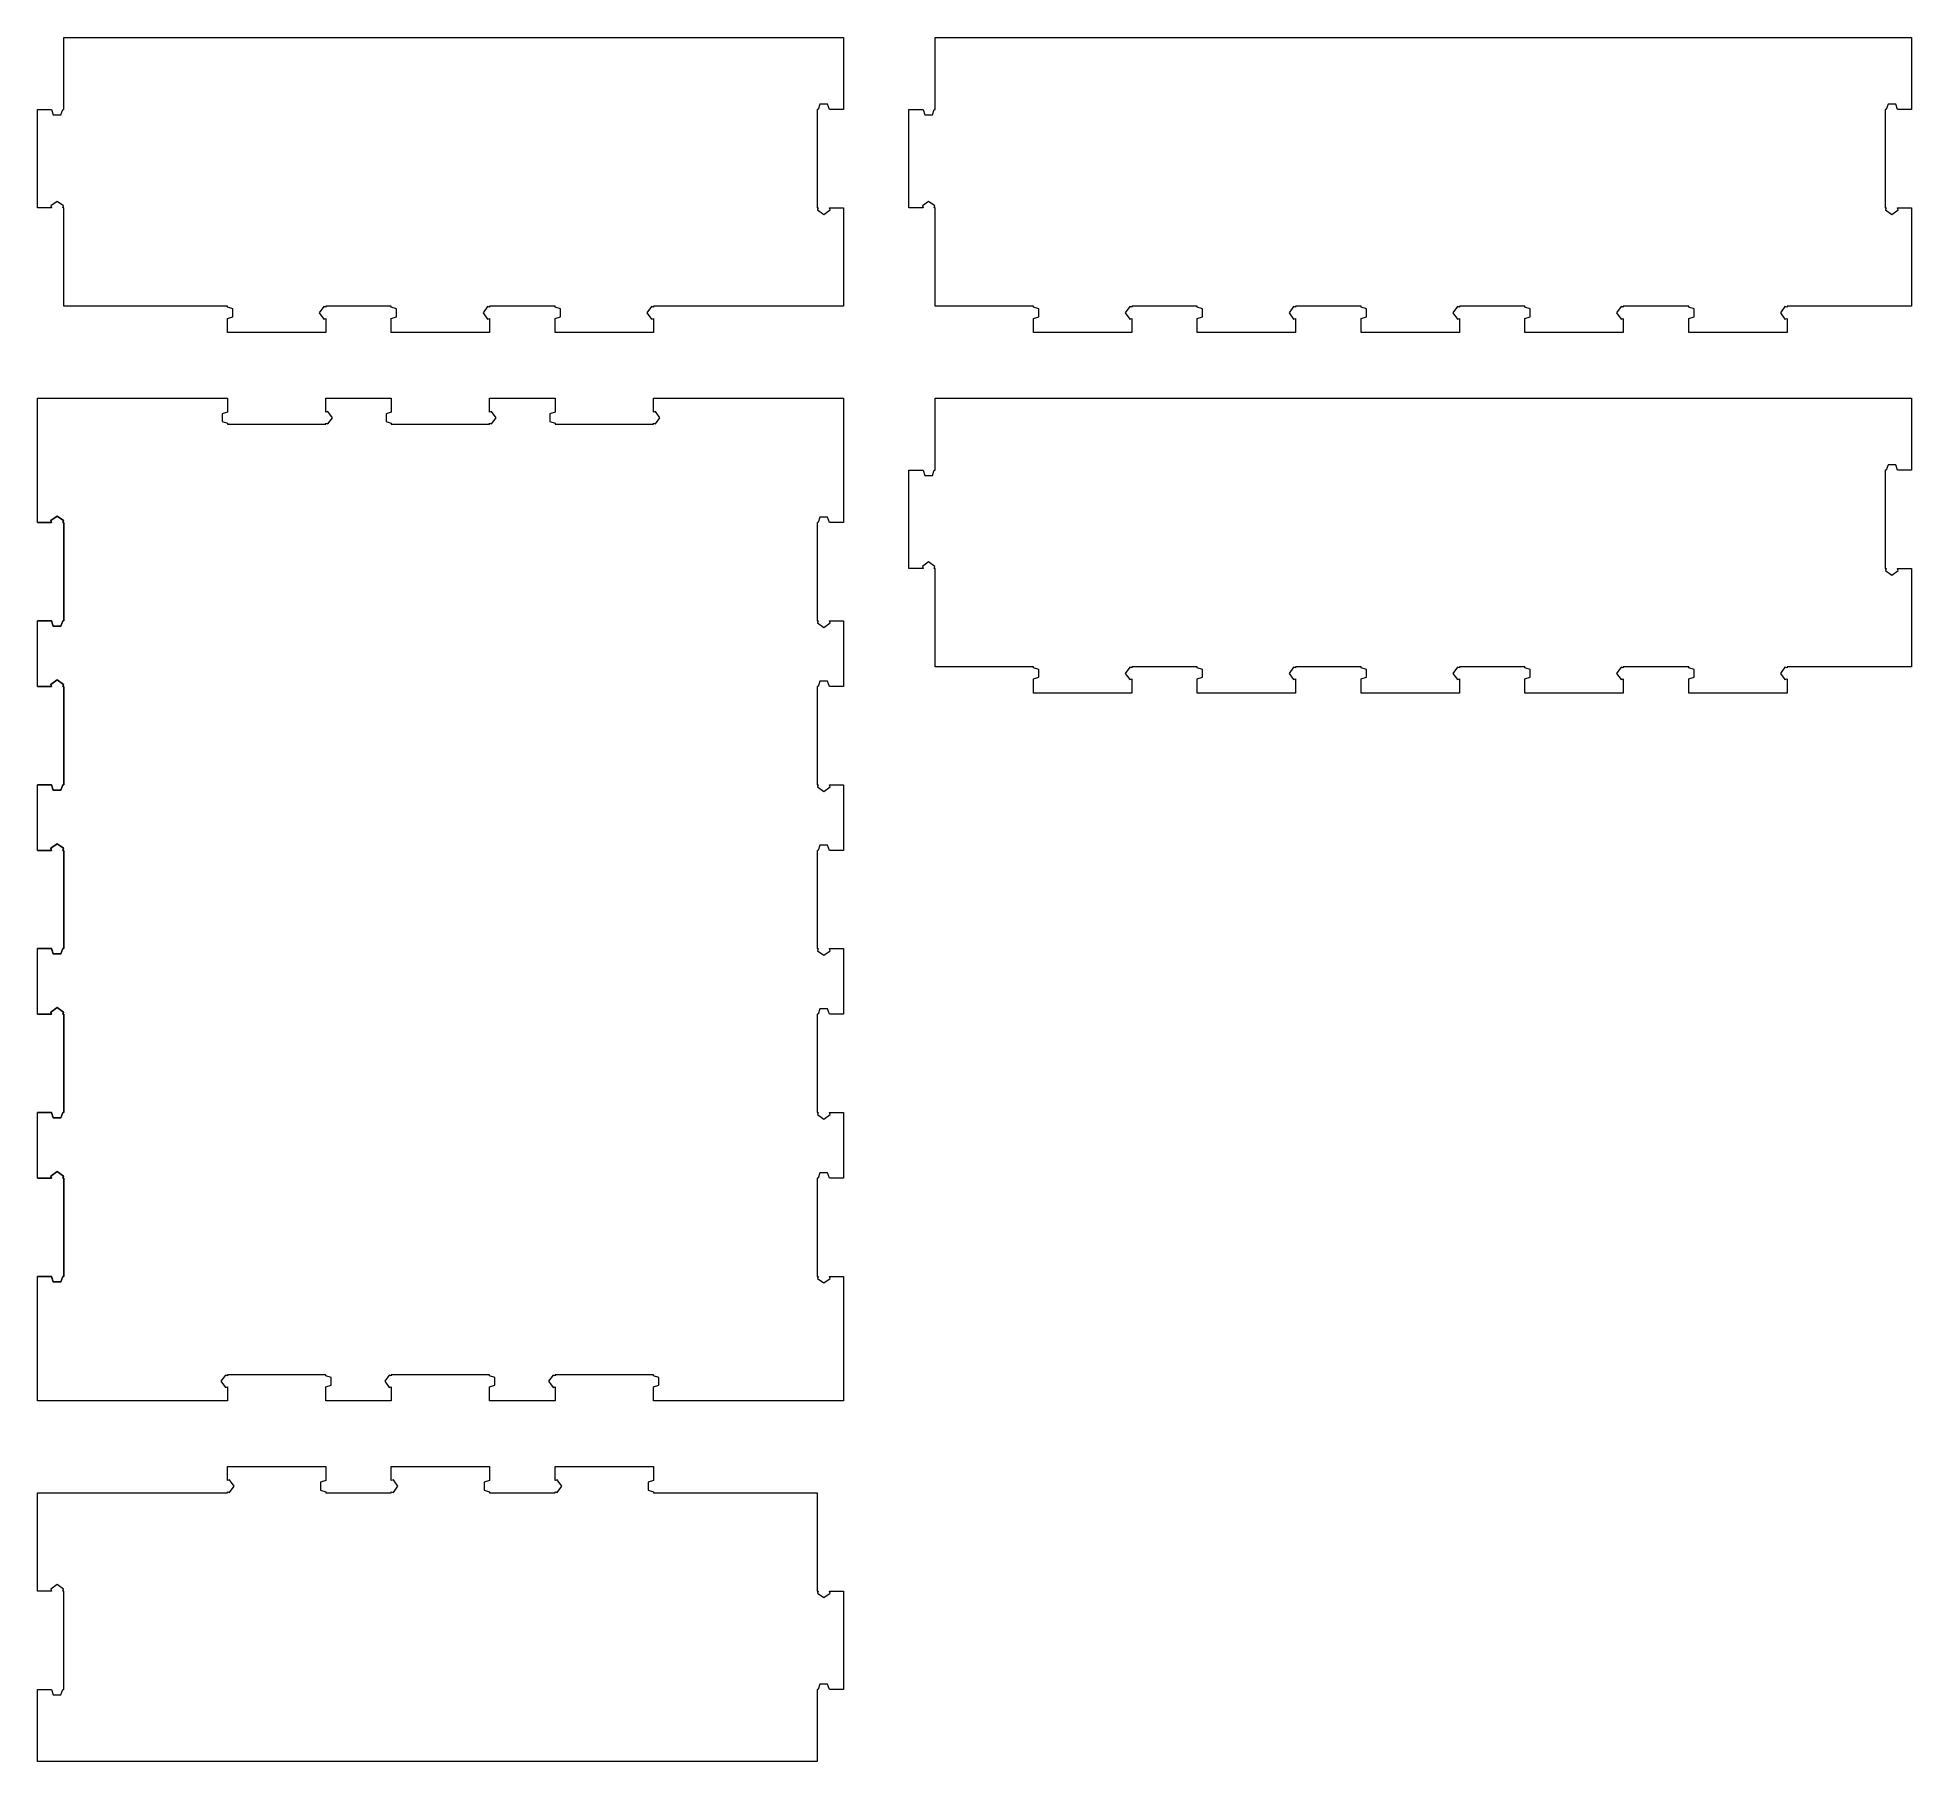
# Model space of a CAD drawing. Header units: millimetres. Extents: x 0 to 286, y -55 to 208.
import ezdxf

# ---------------------------------------------------------------- set-up
doc = ezdxf.new("R2010")
doc.units = ezdxf.units.MM
doc.layers.get('0').update_dxf_attribs({"linetype": 'CONTINUOUS', "lineweight": 0})

msp = doc.modelspace()

# ---------------------------------------------------------------- linework, layer by layer
for p, q in [((4, 197), (4, 208)), ((4, 208), (123, 208)), ((123, 208), (123, 197)), ((137, 197), (137, 208)), ((137, 208), (286, 208)), ((286, 208), (286, 197)), ((119.412, 197.809), (119.149, 197)), ((120.588, 197.809), (119.412, 197.809)), ((120.851, 197), (120.588, 197.809)), ((282.412, 197.809), (282.149, 197)), ((283.588, 197.809), (282.412, 197.809)), ((283.851, 197), (283.588, 197.809)), ((0, 182), (0, 197)), ((0, 197), (2.149, 197)), ((2.149, 197), (2.412, 196.191)), ((2.412, 196.191), (3.588, 196.191)), ((3.588, 196.191), (3.851, 197)), ((3.851, 197), (4, 197)), ((119.149, 197), (119, 197)), ((119, 197), (119, 182)), ((123, 197), (120.851, 197)), ((133, 182), (133, 197)), ((133, 197), (135.149, 197)), ((135.149, 197), (135.412, 196.191)), ((135.412, 196.191), (136.588, 196.191)), ((136.588, 196.191), (136.851, 197)), ((136.851, 197), (137, 197)), ((282.149, 197), (282, 197)), ((282, 197), (282, 182)), ((286, 197), (283.851, 197)), ((2.149, 182), (0, 182)), ((3, 183), (2.049, 182.309)), ((2.049, 182.309), (2.149, 182)), ((3.951, 182.309), (3, 183)), ((3.851, 182), (3.951, 182.309)), ((4, 182), (3.851, 182)), ((4, 167), (4, 182)), ((119, 182), (119.149, 182)), ((119.149, 182), (119.049, 181.691)), ((119.049, 181.691), (120, 181)), ((120, 181), (120.951, 181.691)), ((120.951, 181.691), (120.851, 182)), ((120.851, 182), (123, 182)), ((123, 182), (123, 167)), ((135.149, 182), (133, 182)), ((136, 183), (135.049, 182.309)), ((135.049, 182.309), (135.149, 182)), ((136.951, 182.309), (136, 183)), ((136.851, 182), (136.951, 182.309)), ((137, 182), (136.851, 182)), ((137, 167), (137, 182)), ((282, 182), (282.149, 182)), ((282.149, 182), (282.049, 181.691)), ((282.049, 181.691), (283, 181)), ((283, 181), (283.951, 181.691)), ((283.951, 181.691), (283.851, 182)), ((283.851, 182), (286, 182)), ((286, 182), (286, 167)), ((29, 167), (4, 167)), ((29, 166.851), (29, 167)), ((29.809, 166.588), (29, 166.851)), ((29.809, 165.412), (29.809, 166.588)), ((43.691, 166.951), (43, 166)), ((43, 166), (43.691, 165.049)), ((44, 166.851), (43.691, 166.951)), ((54, 167), (44, 167)), ((44, 167), (44, 166.851)), ((54, 166.851), (54, 167)), ((54.809, 166.588), (54, 166.851)), ((54.809, 165.412), (54.809, 166.588)), ((68.691, 166.951), (68, 166)), ((68, 166), (68.691, 165.049)), ((69, 166.851), (68.691, 166.951)), ((79, 167), (69, 167)), ((69, 167), (69, 166.851)), ((79, 166.851), (79, 167)), ((79.809, 166.588), (79, 166.851)), ((79.809, 165.412), (79.809, 166.588)), ((93.691, 166.951), (93, 166)), ((93, 166), (93.691, 165.049)), ((94, 166.851), (93.691, 166.951)), ((123, 167), (94, 167)), ((94, 167), (94, 166.851)), ((152, 167), (137, 167)), ((152, 166.851), (152, 167)), ((152.809, 166.588), (152, 166.851)), ((152.809, 165.412), (152.809, 166.588)), ((166.691, 166.951), (166, 166)), ((166, 166), (166.691, 165.049)), ((167, 166.851), (166.691, 166.951)), ((177, 167), (167, 167)), ((167, 167), (167, 166.851)), ((177, 166.851), (177, 167)), ((177.809, 166.588), (177, 166.851)), ((177.809, 165.412), (177.809, 166.588)), ((191.691, 166.951), (191, 166)), ((191, 166), (191.691, 165.049)), ((192, 166.851), (191.691, 166.951)), ((202, 167), (192, 167)), ((192, 167), (192, 166.851)), ((202, 166.851), (202, 167)), ((202.809, 166.588), (202, 166.851)), ((202.809, 165.412), (202.809, 166.588)), ((216.691, 166.951), (216, 166)), ((216, 166), (216.691, 165.049)), ((217, 166.851), (216.691, 166.951)), ((227, 167), (217, 167)), ((217, 167), (217, 166.851)), ((227, 166.851), (227, 167)), ((227.809, 166.588), (227, 166.851)), ((227.809, 165.412), (227.809, 166.588)), ((241.691, 166.951), (241, 166)), ((241, 166), (241.691, 165.049)), ((242, 166.851), (241.691, 166.951)), ((252, 167), (242, 167)), ((242, 167), (242, 166.851)), ((252, 166.851), (252, 167)), ((252.809, 166.588), (252, 166.851)), ((252.809, 165.412), (252.809, 166.588)), ((266.691, 166.951), (266, 166)), ((266, 166), (266.691, 165.049)), ((267, 166.851), (266.691, 166.951)), ((286, 167), (267, 167)), ((267, 167), (267, 166.851)), ((29, 165.149), (29.809, 165.412)), ((29, 163), (29, 165.149)), ((43.691, 165.049), (44, 165.149)), ((44, 165.149), (44, 163)), ((54, 165.149), (54.809, 165.412)), ((54, 163), (54, 165.149)), ((68.691, 165.049), (69, 165.149)), ((69, 165.149), (69, 163)), ((79, 165.149), (79.809, 165.412)), ((79, 163), (79, 165.149)), ((93.691, 165.049), (94, 165.149)), ((94, 165.149), (94, 163)), ((152, 165.149), (152.809, 165.412)), ((152, 163), (152, 165.149)), ((166.691, 165.049), (167, 165.149)), ((167, 165.149), (167, 163)), ((177, 165.149), (177.809, 165.412)), ((177, 163), (177, 165.149)), ((191.691, 165.049), (192, 165.149)), ((192, 165.149), (192, 163)), ((202, 165.149), (202.809, 165.412)), ((202, 163), (202, 165.149)), ((216.691, 165.049), (217, 165.149)), ((217, 165.149), (217, 163)), ((227, 165.149), (227.809, 165.412)), ((227, 163), (227, 165.149)), ((241.691, 165.049), (242, 165.149)), ((242, 165.149), (242, 163)), ((252, 165.149), (252.809, 165.412)), ((252, 163), (252, 165.149)), ((266.691, 165.049), (267, 165.149)), ((267, 165.149), (267, 163)), ((44, 163), (29, 163)), ((69, 163), (54, 163)), ((94, 163), (79, 163)), ((167, 163), (152, 163)), ((192, 163), (177, 163)), ((217, 163), (202, 163)), ((242, 163), (227, 163)), ((267, 163), (252, 163)), ((0, 134), (0, 153)), ((0, 153), (29, 153)), ((29, 153), (29, 150.851)), ((44, 150.851), (44, 153)), ((44, 153), (54, 153)), ((54, 153), (54, 150.851)), ((69, 150.851), (69, 153)), ((69, 153), (79, 153)), ((79, 153), (79, 150.851)), ((94, 150.851), (94, 153)), ((94, 153), (123, 153)), ((123, 153), (123, 134)), ((137, 142), (137, 153)), ((137, 153), (286, 153)), ((286, 153), (286, 142)), ((29, 150.851), (28.191, 150.588)), ((28.191, 150.588), (28.191, 149.412)), ((28.191, 149.412), (29, 149.149)), ((29, 149.149), (29, 149)), ((29, 149), (44, 149)), ((44.309, 150.951), (44, 150.851)), ((44, 149), (44, 149.149)), ((44, 149.149), (44.309, 149.049)), ((45, 150), (44.309, 150.951)), ((44.309, 149.049), (45, 150)), ((54, 150.851), (53.191, 150.588)), ((53.191, 150.588), (53.191, 149.412)), ((53.191, 149.412), (54, 149.149)), ((54, 149.149), (54, 149)), ((54, 149), (69, 149)), ((69.309, 150.951), (69, 150.851)), ((69, 149), (69, 149.149)), ((69, 149.149), (69.309, 149.049)), ((70, 150), (69.309, 150.951)), ((69.309, 149.049), (70, 150)), ((79, 150.851), (78.191, 150.588)), ((78.191, 150.588), (78.191, 149.412)), ((78.191, 149.412), (79, 149.149)), ((79, 149.149), (79, 149)), ((79, 149), (94, 149)), ((94.309, 150.951), (94, 150.851)), ((94, 149), (94, 149.149)), ((94, 149.149), (94.309, 149.049)), ((95, 150), (94.309, 150.951)), ((94.309, 149.049), (95, 150)), ((133, 127), (133, 142)), ((133, 142), (135.149, 142)), ((135.149, 142), (135.412, 141.191)), ((135.412, 141.191), (136.588, 141.191)), ((136.588, 141.191), (136.851, 142)), ((136.851, 142), (137, 142)), ((282.149, 142), (282, 142)), ((282, 142), (282, 127)), ((282.412, 142.809), (282.149, 142)), ((283.588, 142.809), (282.412, 142.809)), ((283.851, 142), (283.588, 142.809)), ((286, 142), (283.851, 142)), ((3, 135), (2.049, 134.309)), ((2.049, 134.309), (3, 135)), ((3.951, 134.309), (3, 135)), ((3, 135), (3.951, 134.309)), ((119.412, 134.809), (119.149, 134)), ((120.588, 134.809), (119.412, 134.809)), ((120.851, 134), (120.588, 134.809)), ((2.149, 134), (0, 134)), ((0, 134), (2.149, 134)), ((2.049, 134.309), (2.149, 134)), ((2.149, 134), (2.049, 134.309)), ((3.851, 134), (3.951, 134.309)), ((3.951, 134.309), (3.851, 134)), ((4, 134), (3.851, 134)), ((3.851, 134), (4, 134)), ((4, 119), (4, 134)), ((4, 134), (4, 119)), ((119.149, 134), (119, 134)), ((119, 134), (119, 119)), ((123, 134), (120.851, 134)), ((135.149, 127), (133, 127)), ((136, 128), (135.049, 127.309)), ((135.049, 127.309), (135.149, 127)), ((136.951, 127.309), (136, 128)), ((136.851, 127), (136.951, 127.309)), ((137, 127), (136.851, 127)), ((137, 112), (137, 127)), ((282, 127), (282.149, 127)), ((282.149, 127), (282.049, 126.691)), ((282.049, 126.691), (283, 126)), ((283, 126), (283.951, 126.691)), ((283.951, 126.691), (283.851, 127)), ((283.851, 127), (286, 127)), ((286, 127), (286, 112)), ((0, 109), (0, 119)), ((0, 119), (2.149, 119)), ((2.149, 119), (0, 119)), ((2.149, 119), (2.412, 118.191)), ((2.412, 118.191), (2.149, 119)), ((2.412, 118.191), (3.588, 118.191)), ((3.588, 118.191), (2.412, 118.191)), ((3.588, 118.191), (3.851, 119)), ((3.851, 119), (3.588, 118.191)), ((3.851, 119), (4, 119)), ((4, 119), (3.851, 119)), ((119, 119), (119.149, 119)), ((119.149, 119), (119.049, 118.691)), ((119.049, 118.691), (120, 118)), ((120, 118), (120.951, 118.691)), ((120.951, 118.691), (120.851, 119)), ((120.851, 119), (123, 119)), ((123, 119), (123, 109)), ((152, 112), (137, 112)), ((152, 111.851), (152, 112)), ((152.809, 111.588), (152, 111.851)), ((152.809, 110.412), (152.809, 111.588)), ((166.691, 111.951), (166, 111)), ((167, 111.851), (166.691, 111.951)), ((177, 112), (167, 112)), ((167, 112), (167, 111.851)), ((177, 111.851), (177, 112)), ((177.809, 111.588), (177, 111.851)), ((177.809, 110.412), (177.809, 111.588)), ((191.691, 111.951), (191, 111)), ((192, 111.851), (191.691, 111.951)), ((202, 112), (192, 112)), ((192, 112), (192, 111.851)), ((202, 111.851), (202, 112)), ((202.809, 111.588), (202, 111.851)), ((202.809, 110.412), (202.809, 111.588)), ((216.691, 111.951), (216, 111)), ((217, 111.851), (216.691, 111.951)), ((227, 112), (217, 112)), ((217, 112), (217, 111.851)), ((227, 111.851), (227, 112)), ((227.809, 111.588), (227, 111.851)), ((227.809, 110.412), (227.809, 111.588)), ((241.691, 111.951), (241, 111)), ((242, 111.851), (241.691, 111.951)), ((252, 112), (242, 112)), ((242, 112), (242, 111.851)), ((252, 111.851), (252, 112)), ((252.809, 111.588), (252, 111.851)), ((252.809, 110.412), (252.809, 111.588)), ((266.691, 111.951), (266, 111)), ((267, 111.851), (266.691, 111.951)), ((286, 112), (267, 112)), ((267, 112), (267, 111.851)), ((0, 109), (2.149, 109)), ((2.149, 109), (0, 109)), ((2.049, 109.309), (3, 110)), ((3, 110), (2.049, 109.309)), ((2.149, 109), (2.049, 109.309)), ((2.049, 109.309), (2.149, 109)), ((3, 110), (3.951, 109.309)), ((3.951, 109.309), (3, 110)), ((3.951, 109.309), (3.851, 109)), ((3.851, 109), (3.951, 109.309)), ((3.851, 109), (4, 109)), ((4, 109), (3.851, 109)), ((4, 94), (4, 109)), ((4, 109), (4, 94)), ((119.149, 109), (119, 109)), ((119, 109), (119, 94)), ((119.412, 109.809), (119.149, 109)), ((120.588, 109.809), (119.412, 109.809)), ((120.851, 109), (120.588, 109.809)), ((123, 109), (120.851, 109)), ((152, 110.149), (152.809, 110.412)), ((152, 108), (152, 110.149)), ((166, 111), (166.691, 110.049)), ((166.691, 110.049), (167, 110.149)), ((167, 110.149), (167, 108)), ((177, 110.149), (177.809, 110.412)), ((177, 108), (177, 110.149)), ((191, 111), (191.691, 110.049)), ((191.691, 110.049), (192, 110.149)), ((192, 110.149), (192, 108)), ((202, 110.149), (202.809, 110.412)), ((202, 108), (202, 110.149)), ((216, 111), (216.691, 110.049)), ((216.691, 110.049), (217, 110.149)), ((217, 110.149), (217, 108)), ((227, 110.149), (227.809, 110.412)), ((227, 108), (227, 110.149)), ((241, 111), (241.691, 110.049)), ((241.691, 110.049), (242, 110.149)), ((242, 110.149), (242, 108)), ((252, 110.149), (252.809, 110.412)), ((252, 108), (252, 110.149)), ((266, 111), (266.691, 110.049)), ((266.691, 110.049), (267, 110.149)), ((267, 110.149), (267, 108)), ((167, 108), (152, 108)), ((192, 108), (177, 108)), ((217, 108), (202, 108)), ((242, 108), (227, 108)), ((267, 108), (252, 108)), ((0, 84), (0, 94)), ((0, 94), (2.149, 94)), ((2.149, 94), (0, 94)), ((2.149, 94), (2.412, 93.191)), ((2.412, 93.191), (2.149, 94)), ((2.412, 93.191), (3.588, 93.191)), ((3.588, 93.191), (2.412, 93.191)), ((3.588, 93.191), (3.851, 94)), ((3.851, 94), (3.588, 93.191)), ((3.851, 94), (4, 94)), ((4, 94), (3.851, 94)), ((119, 94), (119.149, 94)), ((119.149, 94), (119.049, 93.691)), ((119.049, 93.691), (120, 93)), ((120, 93), (120.951, 93.691)), ((120.951, 93.691), (120.851, 94)), ((120.851, 94), (123, 94)), ((123, 94), (123, 84)), ((2.149, 84), (0, 84)), ((0, 84), (2.149, 84)), ((3, 85), (2.049, 84.309)), ((2.049, 84.309), (3, 85)), ((2.049, 84.309), (2.149, 84)), ((2.149, 84), (2.049, 84.309)), ((3.951, 84.309), (3, 85)), ((3, 85), (3.951, 84.309)), ((3.851, 84), (3.951, 84.309)), ((3.951, 84.309), (3.851, 84)), ((4, 84), (3.851, 84)), ((3.851, 84), (4, 84)), ((4, 69), (4, 84)), ((4, 84), (4, 69)), ((119.149, 84), (119, 84)), ((119, 84), (119, 69)), ((119.412, 84.809), (119.149, 84)), ((120.588, 84.809), (119.412, 84.809)), ((120.851, 84), (120.588, 84.809)), ((123, 84), (120.851, 84)), ((0, 59), (0, 69)), ((0, 69), (2.149, 69)), ((2.149, 69), (0, 69)), ((2.149, 69), (2.412, 68.191)), ((2.412, 68.191), (2.149, 69)), ((3.588, 68.191), (3.851, 69)), ((3.851, 69), (3.588, 68.191)), ((3.851, 69), (4, 69)), ((4, 69), (3.851, 69)), ((119, 69), (119.149, 69)), ((119.149, 69), (119.049, 68.691)), ((119.049, 68.691), (120, 68)), ((120, 68), (120.951, 68.691)), ((120.951, 68.691), (120.851, 69)), ((120.851, 69), (123, 69)), ((123, 69), (123, 59)), ((2.412, 68.191), (3.588, 68.191)), ((3.588, 68.191), (2.412, 68.191)), ((2.149, 59), (0, 59)), ((0, 59), (2.149, 59)), ((3, 60), (2.049, 59.309)), ((2.049, 59.309), (3, 60)), ((2.049, 59.309), (2.149, 59)), ((2.149, 59), (2.049, 59.309)), ((3.951, 59.309), (3, 60)), ((3, 60), (3.951, 59.309)), ((3.851, 59), (3.951, 59.309)), ((3.951, 59.309), (3.851, 59)), ((4, 59), (3.851, 59)), ((3.851, 59), (4, 59)), ((4, 44), (4, 59)), ((4, 59), (4, 44)), ((119.149, 59), (119, 59)), ((119, 59), (119, 44)), ((119.412, 59.809), (119.149, 59)), ((120.588, 59.809), (119.412, 59.809)), ((120.851, 59), (120.588, 59.809)), ((123, 59), (120.851, 59)), ((0, 34), (0, 44)), ((0, 44), (2.149, 44)), ((2.149, 44), (0, 44)), ((2.149, 44), (2.412, 43.191)), ((2.412, 43.191), (2.149, 44)), ((2.412, 43.191), (3.588, 43.191)), ((3.588, 43.191), (2.412, 43.191)), ((3.588, 43.191), (3.851, 44)), ((3.851, 44), (3.588, 43.191)), ((3.851, 44), (4, 44)), ((4, 44), (3.851, 44)), ((119, 44), (119.149, 44)), ((119.149, 44), (119.049, 43.691)), ((119.049, 43.691), (120, 43)), ((120, 43), (120.951, 43.691)), ((120.951, 43.691), (120.851, 44)), ((120.851, 44), (123, 44)), ((123, 44), (123, 34)), ((2.049, 34.309), (3, 35)), ((3, 35), (2.049, 34.309)), ((3.951, 34.309), (3, 35)), ((3, 35), (3.951, 34.309)), ((119.412, 34.809), (119.149, 34)), ((120.588, 34.809), (119.412, 34.809)), ((120.851, 34), (120.588, 34.809)), ((0, 34), (2.149, 34)), ((2.149, 34), (0, 34)), ((2.149, 34), (2.049, 34.309)), ((2.049, 34.309), (2.149, 34)), ((3.851, 34), (3.951, 34.309)), ((3.951, 34.309), (3.851, 34)), ((4, 34), (3.851, 34)), ((3.851, 34), (4, 34)), ((4, 19), (4, 34)), ((4, 34), (4, 19)), ((119.149, 34), (119, 34)), ((119, 34), (119, 19)), ((123, 34), (120.851, 34)), ((0, 0), (0, 19)), ((0, 19), (2.149, 19)), ((2.149, 19), (0, 19)), ((2.149, 19), (2.412, 18.191)), ((2.412, 18.191), (2.149, 19)), ((2.412, 18.191), (3.588, 18.191)), ((3.588, 18.191), (2.412, 18.191)), ((3.588, 18.191), (3.851, 19)), ((3.851, 19), (3.588, 18.191)), ((3.851, 19), (4, 19)), ((4, 19), (3.851, 19)), ((119, 19), (119.149, 19)), ((119.149, 19), (119.049, 18.691)), ((119.049, 18.691), (120, 18)), ((120, 18), (120.951, 18.691)), ((120.951, 18.691), (120.851, 19)), ((120.851, 19), (123, 19)), ((123, 19), (123, 0)), ((28.691, 3.951), (28, 3)), ((28, 3), (28.691, 2.049)), ((29, 3.851), (28.691, 3.951)), ((44, 4), (29, 4)), ((29, 4), (29, 3.851)), ((44, 3.851), (44, 4)), ((44.809, 3.588), (44, 3.851)), ((44.809, 2.412), (44.809, 3.588)), ((53.691, 3.951), (53, 3)), ((53, 3), (53.691, 2.049)), ((54, 3.851), (53.691, 3.951)), ((69, 4), (54, 4)), ((54, 4), (54, 3.851)), ((69, 3.851), (69, 4)), ((69.809, 3.588), (69, 3.851)), ((69.809, 2.412), (69.809, 3.588)), ((78.691, 3.951), (78, 3)), ((78, 3), (78.691, 2.049)), ((79, 3.851), (78.691, 3.951)), ((94, 4), (79, 4)), ((79, 4), (79, 3.851)), ((94, 3.851), (94, 4)), ((94.809, 3.588), (94, 3.851)), ((94.809, 2.412), (94.809, 3.588)), ((29, 0), (0, 0)), ((28.691, 2.049), (29, 2.149)), ((29, 2.149), (29, 0)), ((44, 2.149), (44.809, 2.412)), ((44, 0), (44, 2.149)), ((54, 0), (44, 0)), ((53.691, 2.049), (54, 2.149)), ((54, 2.149), (54, 0)), ((69, 2.149), (69.809, 2.412)), ((69, 0), (69, 2.149)), ((79, 0), (69, 0)), ((78.691, 2.049), (79, 2.149)), ((79, 2.149), (79, 0)), ((94, 2.149), (94.809, 2.412)), ((94, 0), (94, 2.149)), ((123, 0), (94, 0)), ((29, -12.149), (29, -10)), ((29, -10), (44, -10)), ((44, -10), (44, -12.149)), ((54, -12.149), (54, -10)), ((54, -10), (69, -10)), ((69, -10), (69, -12.149)), ((79, -12.149), (79, -10)), ((79, -10), (94, -10)), ((94, -10), (94, -12.149)), ((0, -29), (0, -14)), ((0, -14), (29, -14)), ((29.309, -12.049), (29, -12.149)), ((29, -14), (29, -13.851)), ((29, -13.851), (29.309, -13.951)), ((30, -13), (29.309, -12.049)), ((29.309, -13.951), (30, -13)), ((44, -12.149), (43.191, -12.412)), ((43.191, -12.412), (43.191, -13.588)), ((43.191, -13.588), (44, -13.851)), ((44, -13.851), (44, -14)), ((44, -14), (54, -14)), ((54.309, -12.049), (54, -12.149)), ((54, -14), (54, -13.851)), ((54, -13.851), (54.309, -13.951)), ((55, -13), (54.309, -12.049)), ((54.309, -13.951), (55, -13)), ((69, -12.149), (68.191, -12.412)), ((68.191, -12.412), (68.191, -13.588)), ((68.191, -13.588), (69, -13.851)), ((69, -13.851), (69, -14)), ((69, -14), (79, -14)), ((79.309, -12.049), (79, -12.149)), ((79, -14), (79, -13.851)), ((79, -13.851), (79.309, -13.951)), ((80, -13), (79.309, -12.049)), ((79.309, -13.951), (80, -13)), ((94, -12.149), (93.191, -12.412)), ((93.191, -12.412), (93.191, -13.588)), ((93.191, -13.588), (94, -13.851)), ((94, -13.851), (94, -14)), ((94, -14), (119, -14)), ((119, -14), (119, -29)), ((3, -28), (2.049, -28.691)), ((3.951, -28.691), (3, -28)), ((2.149, -29), (0, -29)), ((2.049, -28.691), (2.149, -29)), ((3.851, -29), (3.951, -28.691)), ((4, -29), (3.851, -29)), ((4, -44), (4, -29)), ((119, -29), (119.149, -29)), ((119.149, -29), (119.049, -29.309)), ((119.049, -29.309), (120, -30)), ((120, -30), (120.951, -29.309)), ((120.951, -29.309), (120.851, -29)), ((120.851, -29), (123, -29)), ((123, -29), (123, -44)), ((0, -55), (0, -44)), ((0, -44), (2.149, -44)), ((2.149, -44), (2.412, -44.809)), ((2.412, -44.809), (3.588, -44.809)), ((3.588, -44.809), (3.851, -44)), ((3.851, -44), (4, -44)), ((119.149, -44), (119, -44)), ((119, -44), (119, -55)), ((119.412, -43.191), (119.149, -44)), ((120.588, -43.191), (119.412, -43.191)), ((120.851, -44), (120.588, -43.191)), ((123, -44), (120.851, -44)), ((119, -55), (0, -55))]:
    msp.add_line(p, q)

doc.saveas('drawing.dxf')
